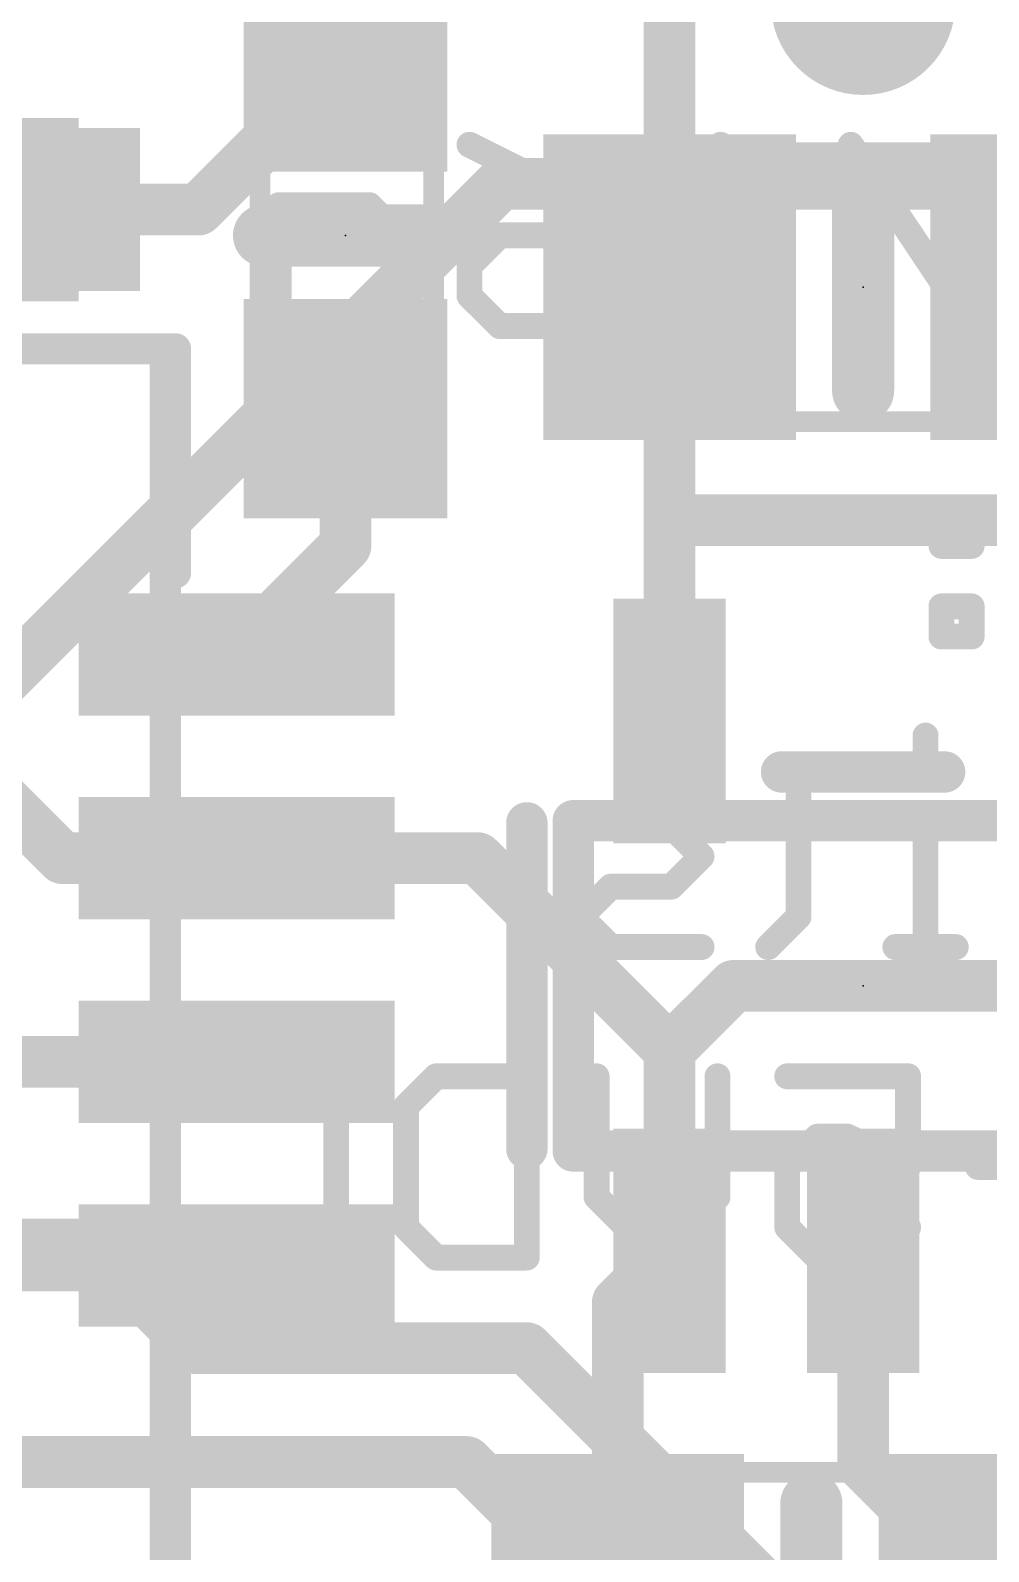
# Model space of a CAD drawing. Extents: x -0.1 to 25.5, y -0.1 to 17.9.
# Drawn here: x 4.04 to 8.74, y 5.99 to 13.45 of the extents above; entities that cross this region are included whole.
import ezdxf

# ---------------------------------------------------------------- set-up
doc = ezdxf.new("R2010")
doc.units = 0
for name, color, linetype in [('1', 12, 'CONTINUOUS'), ('16', 5, 'CONTINUOUS'), ('18', 110, 'CONTINUOUS'), ('21', 40, 'CONTINUOUS'), ('22', 6, 'CONTINUOUS'), ('23', 40, 'CONTINUOUS'), ('51', 253, 'CONTINUOUS')]:
    doc.layers.add(name, color=color, linetype=linetype)

# ---------------------------------------------------------------- blocks, each defined once
blk = doc.blocks.new('RECT')
blk.add_solid([(-0.5, -0.5), (0.5, -0.5), (-0.5, 0.5), (0.5, 0.5)])
blk = doc.blocks.new('ROUNDV')
at = {"const_width": 0.5}
blk.add_lwpolyline([(0, -0.25, 1), (0, 0.25, 1), (0, -0.25)], format="xyb", dxfattribs=at)

msp = doc.modelspace()

# ---------------------------------------------------------------- linework, layer by layer
at = {"layer": '1', "const_width": 0.254}
for points in [[(7.178, 13.65), (7.178, 12.192)], [(4.865, 12.573), (5.588, 13.296)], [(4.179, 12.573), (4.865, 12.573)], [(7.178, 12.192), (7.178, 11.049)], [(5.588, 11.596), (5.588, 10.924)], [(7.178, 11.049), (7.178, 10.0631)], [(9.906, 11.049), (7.178, 11.049)], [(5.588, 10.924), (5.054, 10.39)], [(4.199, 9.39), (3.429, 10.16)], [(5.054, 9.39), (4.199, 9.39)], [(5.054, 9.39), (6.236, 9.39)], [(6.236, 9.39), (7.178, 8.448)], [(7.493, 8.763), (7.178, 8.448)], [(8.89, 8.763), (7.493, 8.763)], [(5.054, 8.39), (3.7202, 8.39)], [(7.178, 8.448), (7.178, 7.4629)], [(7.178, 7.4629), (6.924, 7.2089)], [(8.128, 7.4629), (8.128, 6.411)], [(5.054, 7.39), (3.151, 7.39)], [(6.924, 7.2089), (6.924, 5.715)], [(8.824, 5.715), (8.128, 6.411)]]:
    msp.add_lwpolyline(points, dxfattribs=at)
at = {"layer": '1', "const_width": 0.127}
for points in [[(5.6329, 13.2511, 1), (5.5431, 13.3409)], [(4.179, 12.6365, 1), (4.179, 12.5095)], [(4.865, 12.5095, 1), (4.865, 12.6365)], [(4.8201, 12.6179, 1), (4.9099, 12.5281)], [(7.2415, 12.192, 1), (7.1145, 12.192)], [(7.1145, 12.192, 1), (7.2415, 12.192)], [(5.6515, 11.596, 1), (5.5245, 11.596)], [(7.2415, 11.049, 1), (7.1145, 11.049)], [(7.178, 11.1125, 1), (7.178, 10.9855)], [(5.6329, 10.8791, 1), (5.5431, 10.9689)], [(7.1145, 11.049, 1), (7.2415, 11.049)], [(5.5245, 10.924, 1), (5.6515, 10.924)], [(5.0091, 10.4349, 1), (5.0989, 10.3451)], [(7.1145, 10.0631, 1), (7.2415, 10.0631)], [(4.199, 9.4535, 1), (4.199, 9.3265)], [(4.1541, 9.3451, 1), (4.2439, 9.4349)], [(5.054, 9.4535, 1), (5.054, 9.3265)], [(5.054, 9.3265, 1), (5.054, 9.4535)], [(6.2809, 9.4349, 1), (6.1911, 9.3451)], [(6.236, 9.3265, 1), (6.236, 9.4535)], [(7.493, 8.8265, 1), (7.493, 8.6995)], [(7.5379, 8.7181, 1), (7.4481, 8.8079)], [(5.054, 8.3265, 1), (5.054, 8.4535)], [(7.2415, 8.448, 1), (7.1145, 8.448)], [(7.1331, 8.4929, 1), (7.2229, 8.4031)], [(7.1331, 8.4031, 1), (7.2229, 8.4929)], [(7.2229, 7.418, 1), (7.1331, 7.5078)], [(8.1915, 7.4629, 1), (8.0645, 7.4629)], [(5.054, 7.3265, 1), (5.054, 7.4535)], [(7.1145, 7.4629, 1), (7.2415, 7.4629)], [(6.9875, 7.2089, 1), (6.8605, 7.2089)], [(6.8791, 7.2538, 1), (6.9689, 7.164)], [(8.1729, 6.4559, 1), (8.0831, 6.3661)], [(8.0645, 6.411, 1), (8.1915, 6.411)]]:
    msp.add_lwpolyline(points, format="xyb", dxfattribs=at)
at = {"layer": '16', "const_width": 0.254}
for points in [[(6.35, 12.7), (3.81, 10.16)], [(21.248, 12.7), (6.35, 12.7)], [(3.048, 7.493), (4.3412, 7.493)], [(4.3412, 7.493), (4.8492, 6.985)], [(6.477, 6.985), (4.8492, 6.985)], [(7.62, 5.842), (6.477, 6.985)], [(2.5908, 6.4262), (6.1819, 6.4262)], [(6.1819, 6.4262), (7.2741, 5.334)]]:
    msp.add_lwpolyline(points, dxfattribs=at)
at = {"layer": '16', "const_width": 0.127}
for points in [[(6.35, 12.7635, 1), (6.35, 12.6365)], [(6.3949, 12.6551, 1), (6.3051, 12.7449)], [(4.3861, 7.5379, 1), (4.2963, 7.4481)], [(4.3412, 7.4295, 1), (4.3412, 7.5565)], [(4.8492, 7.0485, 1), (4.8492, 6.9215)], [(4.8043, 6.9401, 1), (4.8941, 7.0299)], [(6.5219, 7.0299, 1), (6.4321, 6.9401)], [(6.477, 6.9215, 1), (6.477, 7.0485)], [(6.2268, 6.4711, 1), (6.137, 6.3813)], [(6.1819, 6.3627, 1), (6.1819, 6.4897)]]:
    msp.add_lwpolyline(points, format="xyb", dxfattribs=at)
at = {"layer": '21'}
for points, const_width in [([(2.54, 13.24, 1), (2.54, 17.24, 1), (2.54, 13.24)], 0.2032), ([(8.2042, 12.7, 1), (8.0518, 12.7)], 0.1524), ([(5.188, 12.5222, 1), (5.188, 12.3698)], 0.1524), ([(5.988, 12.3698, 1), (5.988, 12.5222)], 0.1524), ([(4.7921, 11.89, 1), (4.7159, 11.89)], 0.0762), ([(4.754, 11.8519, 1), (4.754, 11.9281)], 0.0762), ([(8.0518, 11.684, 1), (8.2042, 11.684)], 0.1524), ([(4.7159, 10.79, 1), (4.7921, 10.79)], 0.0762), ([(7.728, 9.8638, 1), (7.728, 9.7622)], 0.1016), ([(8.528, 9.7622, 1), (8.528, 9.8638)], 0.1016), ([(6.5288, 9.563, 1), (6.4272, 9.563)], 0.1016), ([(6.4272, 7.963, 1), (6.5288, 7.963)], 0.1016), ([(4.7921, 6.99, 1), (4.7159, 6.99)], 0.0762), ([(7.9502, 6.223, 1), (7.7978, 6.223)], 0.1524)]:
    msp.add_lwpolyline(points, format="xyb", dxfattribs=dict(at, const_width=const_width))
for points, const_width in [([(8.128, 12.7), (8.128, 11.684)], 0.3048), ([(5.988, 12.446), (5.188, 12.446)], 0.3048), ([(2.154, 11.89), (4.754, 11.89)], 0.1524), ([(4.754, 11.89), (4.754, 10.79)], 0.1524), ([(7.728, 9.813), (8.528, 9.813)], 0.2032), ([(6.478, 9.563), (6.478, 7.963)], 0.2032), ([(4.754, 6.99), (4.754, 5.79)], 0.1524), ([(7.874, 6.223), (7.874, 5.207)], 0.3048)]:
    msp.add_lwpolyline(points, dxfattribs=dict(at, const_width=const_width))
at = {"layer": '22', "const_width": 0.127}
for points in [[(6.1963, 12.8913), (6.4929, 12.743)], [(7.725, 12.5947), (7.4285, 12.8913)], [(7.4285, 12.8913), (7.4285, 12.0015)], [(8.6606, 12.0015), (8.0674, 12.8913)], [(6.4929, 12.743), (6.7895, 12.4464)], [(5.2608, 11.8532), (5.2608, 12.5947)], [(5.2608, 12.5947), (5.7057, 12.5947)], [(5.7057, 12.5947), (5.854, 12.4464)], [(5.854, 12.4464), (5.854, 12.1498)], [(6.1963, 12.2981), (6.3446, 12.4464)], [(6.3446, 12.4464), (6.7895, 12.4464)], [(6.7895, 12.4464), (6.7895, 12.1498)], [(6.1963, 12.1498), (6.1963, 12.2981)], [(5.854, 12.1498), (5.7057, 12.0015)], [(6.3446, 12.0015), (6.1963, 12.1498)], [(6.7895, 12.1498), (6.6412, 12.0015)], [(5.7057, 12.0015), (5.2608, 12.0015)], [(6.6412, 12.0015), (6.3446, 12.0015)], [(7.725, 12.0015), (7.1319, 12.0015)], [(5.4091, 11.7049), (5.2608, 11.8532)], [(5.5574, 11.7049), (5.4091, 11.7049)], [(8.6606, 11.0707), (8.5123, 11.0707)], [(8.5123, 11.0707), (8.5123, 10.9224)], [(8.6606, 10.9224), (8.6606, 11.0707)], [(8.5123, 10.9224), (8.6606, 10.9224)], [(8.6606, 10.6258), (8.5123, 10.6258)], [(8.5123, 10.6258), (8.5123, 10.4775)], [(8.6606, 10.4775), (8.6606, 10.6258)], [(8.5123, 10.4775), (8.6606, 10.4775)], [(8.4343, 9.9916), (8.4343, 9.8433)], [(7.8106, 9.695), (7.8106, 9.1018)], [(7.1869, 9.5467), (6.7421, 9.5467)], [(7.3352, 9.3984), (7.1869, 9.5467)], [(7.9589, 9.5467), (7.6623, 9.5467)], [(8.5826, 9.5467), (8.4343, 9.5467)], [(8.4343, 9.5467), (8.4343, 8.9535)], [(7.1869, 9.2501), (7.3352, 9.3984)], [(6.7421, 9.1018), (6.8904, 9.2501)], [(6.8904, 9.2501), (7.1869, 9.2501)], [(6.8904, 8.9535), (6.7421, 9.1018)], [(7.8106, 9.1018), (7.6623, 8.9535)], [(7.3352, 8.9535), (6.8904, 8.9535)], [(8.5826, 8.9535), (8.286, 8.9535)], [(4.949, 8.171), (5.0973, 8.3193)], [(5.0973, 8.3193), (5.3939, 8.3193)], [(5.3939, 8.3193), (5.5422, 8.171)], [(5.8845, 8.171), (6.0328, 8.3193)], [(6.0328, 8.3193), (6.4777, 8.3193)], [(6.4777, 8.3193), (6.4777, 7.4295)], [(6.82, 7.7261), (6.82, 8.3193)], [(7.4132, 8.3193), (7.4132, 7.7261)], [(7.7555, 8.3193), (8.3487, 8.3193)], [(8.3487, 8.3193), (8.3487, 7.8744)], [(5.5422, 8.171), (5.5422, 7.5778)], [(5.8845, 7.5778), (5.8845, 8.171)], [(7.9038, 8.0227), (7.7555, 7.8744)], [(8.0521, 8.0227), (7.9038, 8.0227)], [(8.3487, 7.8744), (8.0521, 8.0227)], [(7.7555, 7.8744), (7.7555, 7.5778)], [(9.2842, 7.8744), (8.6911, 7.8744)], [(7.1166, 7.4295), (6.82, 7.7261)], [(7.4132, 7.7261), (7.1166, 7.4295)], [(5.0973, 7.4295), (4.949, 7.5778)], [(5.5422, 7.5778), (5.3939, 7.4295)], [(6.0328, 7.4295), (5.8845, 7.5778)], [(7.7555, 7.5778), (7.9038, 7.4295)], [(8.2004, 7.4295), (8.3487, 7.5778)], [(5.3939, 7.4295), (5.0973, 7.4295)], [(6.4777, 7.4295), (6.0328, 7.4295)], [(7.9038, 7.4295), (8.2004, 7.4295)]]:
    msp.add_lwpolyline(points, dxfattribs=at)
at = {"layer": '22', "const_width": 0.0635}
for points in [[(6.2105, 12.9197, 1), (6.1821, 12.8629)], [(7.4602, 12.8913, 1), (7.3967, 12.8913)], [(7.4509, 12.9137, 1), (7.406, 12.8688)], [(8.0938, 12.9089, 1), (8.041, 12.8736)], [(6.5154, 12.7654, 1), (6.4705, 12.7205)], [(6.4787, 12.7146, 1), (6.5071, 12.7714)], [(5.2926, 12.5947, 1), (5.2291, 12.5947)], [(5.2608, 12.6264, 1), (5.2608, 12.5629)], [(5.7282, 12.6171, 1), (5.6833, 12.5722)], [(5.7057, 12.5629, 1), (5.7057, 12.6264)], [(7.7026, 12.5722, 1), (7.7475, 12.6171)], [(5.8857, 12.4464, 1), (5.8222, 12.4464)], [(5.8315, 12.4239, 1), (5.8764, 12.4688)], [(6.3446, 12.4781, 1), (6.3446, 12.4146)], [(6.3671, 12.4239, 1), (6.3222, 12.4688)], [(6.8213, 12.4464, 1), (6.7578, 12.4464)], [(6.7671, 12.4239, 1), (6.812, 12.4688)], [(6.7895, 12.4146, 1), (6.7895, 12.4781)], [(6.2281, 12.2981, 1), (6.1646, 12.2981)], [(6.1739, 12.3205, 1), (6.2188, 12.2756)], [(5.8222, 12.1498, 1), (5.8857, 12.1498)], [(5.8764, 12.1273, 1), (5.8315, 12.1722)], [(6.2188, 12.1722, 1), (6.1739, 12.1273)], [(6.1646, 12.1498, 1), (6.2281, 12.1498)], [(6.7578, 12.1498, 1), (6.8213, 12.1498)], [(6.812, 12.1273, 1), (6.7671, 12.1722)], [(5.2608, 12.0333, 1), (5.2608, 11.9697)], [(5.6833, 12.024, 1), (5.7282, 11.979)], [(5.7057, 11.9697, 1), (5.7057, 12.0333)], [(6.3446, 12.0333, 1), (6.3446, 11.9697)], [(6.3222, 11.979, 1), (6.3671, 12.024)], [(6.6188, 12.024, 1), (6.6637, 11.979)], [(6.6412, 11.9697, 1), (6.6412, 12.0333)], [(7.1319, 12.0333, 1), (7.1319, 11.9697)], [(7.3967, 12.0015, 1), (7.4602, 12.0015)], [(7.725, 11.9697, 1), (7.725, 12.0333)], [(8.6341, 11.9839, 1), (8.687, 12.0191)], [(5.2291, 11.8532, 1), (5.2926, 11.8532)], [(5.2833, 11.8757, 1), (5.2384, 11.8308)], [(5.4091, 11.7367, 1), (5.4091, 11.6732)], [(5.3867, 11.6825, 1), (5.4316, 11.7274)], [(5.5574, 11.6732, 1), (5.5574, 11.7367)], [(8.544, 11.0707, 1), (8.4805, 11.0707)], [(8.5123, 11.1024, 1), (8.5123, 11.0389)], [(8.6923, 11.0707, 1), (8.6288, 11.0707)], [(8.6606, 11.0389, 1), (8.6606, 11.1024)], [(8.5123, 10.9541, 1), (8.5123, 10.8906)], [(8.6606, 10.8906, 1), (8.6606, 10.9541)], [(8.4805, 10.9224, 1), (8.544, 10.9224)], [(8.6288, 10.9224, 1), (8.6923, 10.9224)], [(8.544, 10.6258, 1), (8.4805, 10.6258)], [(8.5123, 10.6575, 1), (8.5123, 10.594)], [(8.6923, 10.6258, 1), (8.6288, 10.6258)], [(8.6606, 10.594, 1), (8.6606, 10.6575)], [(8.5123, 10.5093, 1), (8.5123, 10.4458)], [(8.6606, 10.4458, 1), (8.6606, 10.5093)], [(8.4805, 10.4775, 1), (8.544, 10.4775)], [(8.6288, 10.4775, 1), (8.6923, 10.4775)], [(8.4661, 9.9916, 1), (8.4025, 9.9916)], [(8.4025, 9.8433, 1), (8.4661, 9.8433)], [(7.8424, 9.695, 1), (7.7789, 9.695)], [(6.7421, 9.5784, 1), (6.7421, 9.5149)], [(7.2094, 9.5691, 1), (7.1645, 9.5242)], [(7.1869, 9.5149, 1), (7.1869, 9.5784)], [(7.6623, 9.5784, 1), (7.6623, 9.5149)], [(7.9589, 9.5149, 1), (7.9589, 9.5784)], [(8.4661, 9.5467, 1), (8.4025, 9.5467)], [(8.4343, 9.5784, 1), (8.4343, 9.5149)], [(8.5826, 9.5149, 1), (8.5826, 9.5784)], [(7.3577, 9.3759, 1), (7.3128, 9.4208)], [(7.3128, 9.3759, 1), (7.3577, 9.4208)], [(6.8904, 9.2818, 1), (6.8904, 9.2183)], [(6.9128, 9.2276, 1), (6.8679, 9.2725)], [(7.1645, 9.2725, 1), (7.2094, 9.2276)], [(7.1869, 9.2183, 1), (7.1869, 9.2818)], [(6.7645, 9.1242, 1), (6.7196, 9.0793)], [(6.7196, 9.1242, 1), (6.7645, 9.0793)], [(7.7789, 9.1018, 1), (7.8424, 9.1018)], [(7.8331, 9.0793, 1), (7.7882, 9.1242)], [(6.8904, 8.9853, 1), (6.8904, 8.9217)], [(6.8679, 8.931, 1), (6.9128, 8.976)], [(7.3352, 8.9217, 1), (7.3352, 8.9853)], [(7.6399, 8.976, 1), (7.6848, 8.931)], [(8.286, 8.9853, 1), (8.286, 8.9217)], [(8.4025, 8.9535, 1), (8.4661, 8.9535)], [(8.5826, 8.9217, 1), (8.5826, 8.9853)], [(5.0973, 8.351, 1), (5.0973, 8.2875)], [(5.1197, 8.2968, 1), (5.0748, 8.3417)], [(5.4163, 8.3417, 1), (5.3714, 8.2968)], [(5.3939, 8.2875, 1), (5.3939, 8.351)], [(6.0328, 8.351, 1), (6.0328, 8.2875)], [(6.0552, 8.2968, 1), (6.0103, 8.3417)], [(6.5094, 8.3193, 1), (6.4459, 8.3193)], [(6.4777, 8.2875, 1), (6.4777, 8.351)], [(6.8518, 8.3193, 1), (6.7883, 8.3193)], [(7.4449, 8.3193, 1), (7.3814, 8.3193)], [(7.7555, 8.351, 1), (7.7555, 8.2875)], [(8.3805, 8.3193, 1), (8.317, 8.3193)], [(8.3487, 8.2875, 1), (8.3487, 8.351)], [(4.9265, 8.1934, 1), (4.9714, 8.1485)], [(5.5739, 8.171, 1), (5.5104, 8.171)], [(5.5197, 8.1485, 1), (5.5646, 8.1934)], [(5.9163, 8.171, 1), (5.8528, 8.171)], [(5.8621, 8.1934, 1), (5.907, 8.1485)], [(7.9038, 8.0544, 1), (7.9038, 7.9909)], [(7.9263, 8.0002, 1), (7.8814, 8.0451)], [(8.0663, 8.0511, 1), (8.0379, 7.9943)], [(8.0521, 7.9909, 1), (8.0521, 8.0544)], [(7.7873, 7.8744, 1), (7.7238, 7.8744)], [(7.7331, 7.8968, 1), (7.778, 7.8519)], [(8.3345, 7.846, 1), (8.3629, 7.9028)], [(8.6911, 7.9061, 1), (8.6911, 7.8426)], [(8.317, 7.8744, 1), (8.3805, 7.8744)], [(6.8425, 7.7485, 1), (6.7976, 7.7036)], [(7.4356, 7.7036, 1), (7.3907, 7.7485)], [(6.7883, 7.7261, 1), (6.8518, 7.7261)], [(7.3814, 7.7261, 1), (7.4449, 7.7261)], [(4.9714, 7.6002, 1), (4.9265, 7.5553)], [(5.5646, 7.5553, 1), (5.5197, 7.6002)], [(5.907, 7.6002, 1), (5.8621, 7.5553)], [(7.778, 7.6002, 1), (7.7331, 7.5553)], [(8.3712, 7.5553, 1), (8.3263, 7.6002)], [(5.5104, 7.5778, 1), (5.5739, 7.5778)], [(5.8528, 7.5778, 1), (5.9163, 7.5778)], [(7.7238, 7.5778, 1), (7.7873, 7.5778)], [(5.0973, 7.4612, 1), (5.0973, 7.3978)], [(5.0748, 7.407, 1), (5.1197, 7.452)], [(5.3714, 7.452, 1), (5.4163, 7.407)], [(5.3939, 7.3978, 1), (5.3939, 7.4612)], [(6.0328, 7.4612, 1), (6.0328, 7.3978)], [(6.0103, 7.407, 1), (6.0552, 7.452)], [(6.4777, 7.3978, 1), (6.4777, 7.4612)], [(7.0942, 7.452, 1), (7.1391, 7.407)], [(7.0942, 7.407, 1), (7.1391, 7.452)], [(7.9038, 7.4612, 1), (7.9038, 7.3978)], [(7.8814, 7.407, 1), (7.9263, 7.452)], [(8.178, 7.452, 1), (8.2229, 7.407)], [(8.2004, 7.3978, 1), (8.2004, 7.4612)], [(6.4459, 7.4295, 1), (6.5094, 7.4295)]]:
    msp.add_lwpolyline(points, format="xyb", dxfattribs=at)
at = {"layer": '23'}
for p in [(5.588, 12.446), (8.128, 12.192), (8.128, 8.763)]:
    msp.add_point(p, dxfattribs=at)
at = {"layer": '51'}
for points, const_width in [([(4.054, 12.848, 1), (4.054, 12.998, 1), (4.054, 12.848)], 0.0508), ([(4.229, 12.873, 0.9168), (4.229, 12.273)], 0.1016), ([(4.2312, 12.8477, 1), (4.2268, 12.8983)], 0.0508), ([(5.1944, 12.802, 1), (5.1436, 12.802)], 0.0508), ([(6.0454, 12.802, 1), (5.9946, 12.802)], 0.0508), ([(7.747, 12.8774, 1), (7.747, 12.8266)], 0.0508), ([(8.509, 12.8266, 1), (8.509, 12.8774)], 0.0508), ([(4.2268, 12.2477, 1), (4.2312, 12.2983)], 0.0508), ([(5.1436, 12.09, 1), (5.1944, 12.09)], 0.0508), ([(5.9946, 12.09, 1), (6.0454, 12.09)], 0.0508), ([(4.7421, 11.89, 1), (4.6659, 11.89)], 0.0762), ([(4.704, 11.8519, 1), (4.704, 11.9281)], 0.0762), ([(7.772, 11.5574, 1), (7.772, 11.5066)], 0.0508), ([(8.509, 11.5066, 1), (8.509, 11.5574)], 0.0508), ([(6.7564, 9.5734, 1), (6.6548, 9.5734)], 0.1016), ([(6.7056, 9.6242, 1), (6.7056, 9.5226)], 0.1016), ([(6.7056, 8.0034, 1), (6.7056, 7.9018)], 0.1016), ([(6.6548, 7.9526, 1), (6.7564, 7.9526)], 0.1016), ([(7.493, 6.4004, 1), (7.493, 6.3496)], 0.0508), ([(8.255, 6.3496, 1), (8.255, 6.4004)], 0.0508)]:
    msp.add_lwpolyline(points, format="xyb", dxfattribs=dict(at, const_width=const_width))
for points, const_width in [([(5.169, 12.802), (5.169, 12.09)], 0.1016), ([(6.02, 12.802), (6.02, 12.09)], 0.1016), ([(7.747, 12.852), (8.509, 12.852)], 0.1016), ([(0.454, 11.89), (4.704, 11.89)], 0.1524), ([(4.704, 11.89), (4.704, 5.79)], 0.1524), ([(7.772, 11.532), (8.509, 11.532)], 0.1016), ([(6.7056, 7.9526), (6.7056, 9.5734)], 0.2032), ([(6.7056, 9.5734), (9.5504, 9.5734)], 0.2032), ([(9.5504, 7.9526), (6.7056, 7.9526)], 0.2032), ([(7.493, 6.375), (8.255, 6.375)], 0.1016)]:
    msp.add_lwpolyline(points, dxfattribs=dict(at, const_width=const_width))

# ---------------------------------------------------------------- block references
at = {"layer": '1', "xscale": 1.075, "rotation": 270}
for p in [(5.588, 13.296), (5.588, 11.596)]:
    msp.add_blockref('RECT', p, dxfattribs=at)
at = {"layer": '1', "xscale": 0.8, "yscale": 0.8, "rotation": 270}
msp.add_blockref('RECT', (4.179, 12.573), dxfattribs=at)
at = {"layer": '1'}
for p, xscale, yscale in [((7.178, 12.192), 1.24, 1.5), ((9.078, 12.192), 1.24, 1.5), ((5.054, 10.39), 1.55, 0.6), ((7.178, 10.0631), 0.55, 1.2), ((5.054, 9.39), 1.55, 0.6), ((5.054, 8.39), 1.55, 0.6), ((7.178, 7.4629), 0.55, 1.2), ((8.128, 7.4629), 0.55, 1.2), ((5.054, 7.39), 1.55, 0.6), ((6.924, 5.715), 1.24, 1.5), ((8.824, 5.715), 1.24, 1.5)]:
    msp.add_blockref('RECT', p, dxfattribs=dict(at, xscale=xscale, yscale=yscale))
at = {"layer": '18', "xscale": 0.9064, "yscale": 0.9064}
msp.add_blockref('ROUNDV', (8.128, 13.589), dxfattribs=at)
msp.add_blockref('ROUNDV', (8.128, 13.589), dxfattribs=at)
at = {"layer": '51', "rotation": 270}
for p, xscale, yscale in [((5.5931, 13.0342), 0.5001, 0.95), ((3.9665, 12.998), 0.05, 0.375), ((4.204, 12.923), 0.2, 0.15), ((4.129, 12.223), 0.2, 0.3), ((5.5931, 11.8658), 0.5001, 0.95)]:
    msp.add_blockref('RECT', p, dxfattribs=dict(at, xscale=xscale, yscale=yscale))
at = {"layer": '51'}
for p, xscale, yscale in [((7.4108, 12.1932), 0.7501, 1.4501), ((8.8587, 12.1932), 0.7501, 1.4501), ((7.178, 9.938), 0.5, 0.65), ((7.178, 7.588), 0.5, 0.65), ((8.128, 7.588), 0.5, 0.65), ((7.1569, 5.7161), 0.7501, 1.4501), ((8.6047, 5.7161), 0.7501, 1.4501)]:
    msp.add_blockref('RECT', p, dxfattribs=dict(at, xscale=xscale, yscale=yscale))

doc.saveas('drawing.dxf')
